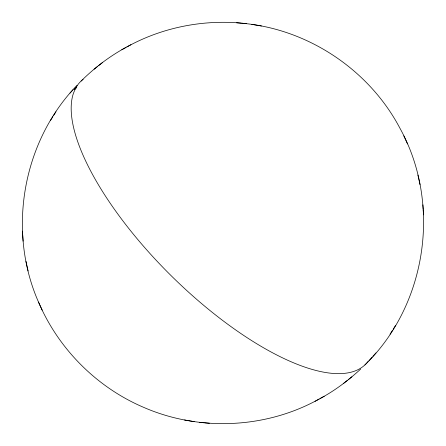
<?xml version="1.0" encoding="UTF-8"?>
<svg xmlns="http://www.w3.org/2000/svg" width="446" height="446" viewBox="0 0 446 446"><rect width="100%" height="100%" fill="white"/><g stroke="black" fill="none" stroke-linecap="round" stroke-linejoin="round"><path stroke-width="0.67" d="M74.27 89.629L76.355 87.121L76.099 88.141L74.27 89.629L76.355 87.121M77.052 85.286C21.581 142.519 6.439 233.927 40.302 306.023M364.895 364.945C426.861 304.874 441.735 203.666 399.939 128.242C369.171 69.793 307.852 28.901 242.011 23.253M50.376 120.676L52.845 116.768M53.475 115.743L55.962 111.807M390.038 334.193L392.525 330.257M393.155 329.232L395.624 325.324M70.044 93.108L73.144 89.657M368.948 360.714L372.053 357.257M372.856 356.343L375.956 352.892M76.545 87.288L74.716 88.776M81.105 81.055C94.407 67.92 109.387 56.374 125.856 47.482M360.697 369.043C348.382 380.382 334.929 390.601 320.144 398.518M94.095 69.208L97.746 66.32M98.689 65.556L102.324 62.68M343.676 383.32L347.311 380.444M348.254 379.68L351.905 376.792M126.904 46.919C163.041 26.883 205.567 18.843 246.566 23.677M38.518 302.081C58.448 348.956 96.944 387.507 143.824 407.427C199.44 431.628 266.084 428.651 319.096 399.081M121.775 49.735L130.946 44.684M315.054 401.316L324.225 396.265M236.614 22.752L241.314 23.192M199.434 422.323L203.989 422.747M204.686 422.808L209.386 423.248M261.49 26.013L251.789 24.363M184.51 419.987L194.211 421.637M407.482 143.919L403.814 135.857M40.508 306.435L42.186 310.143M420.009 184.588L417.908 175.072M25.991 261.412L28.092 270.928M422.88 204.831L423.187 209.397M423.226 210.161L423.544 214.866M22.456 231.134L23.12 241.169M368 361.489A200.722 73.908 44.7 0 1 187.292 291.009A200.722 73.908 44.7 0 1 73.518 93.052L75.469 88.52L78 84.511A200.722 73.908 44.7 0 1 83.134 79.327"/></g></svg>
